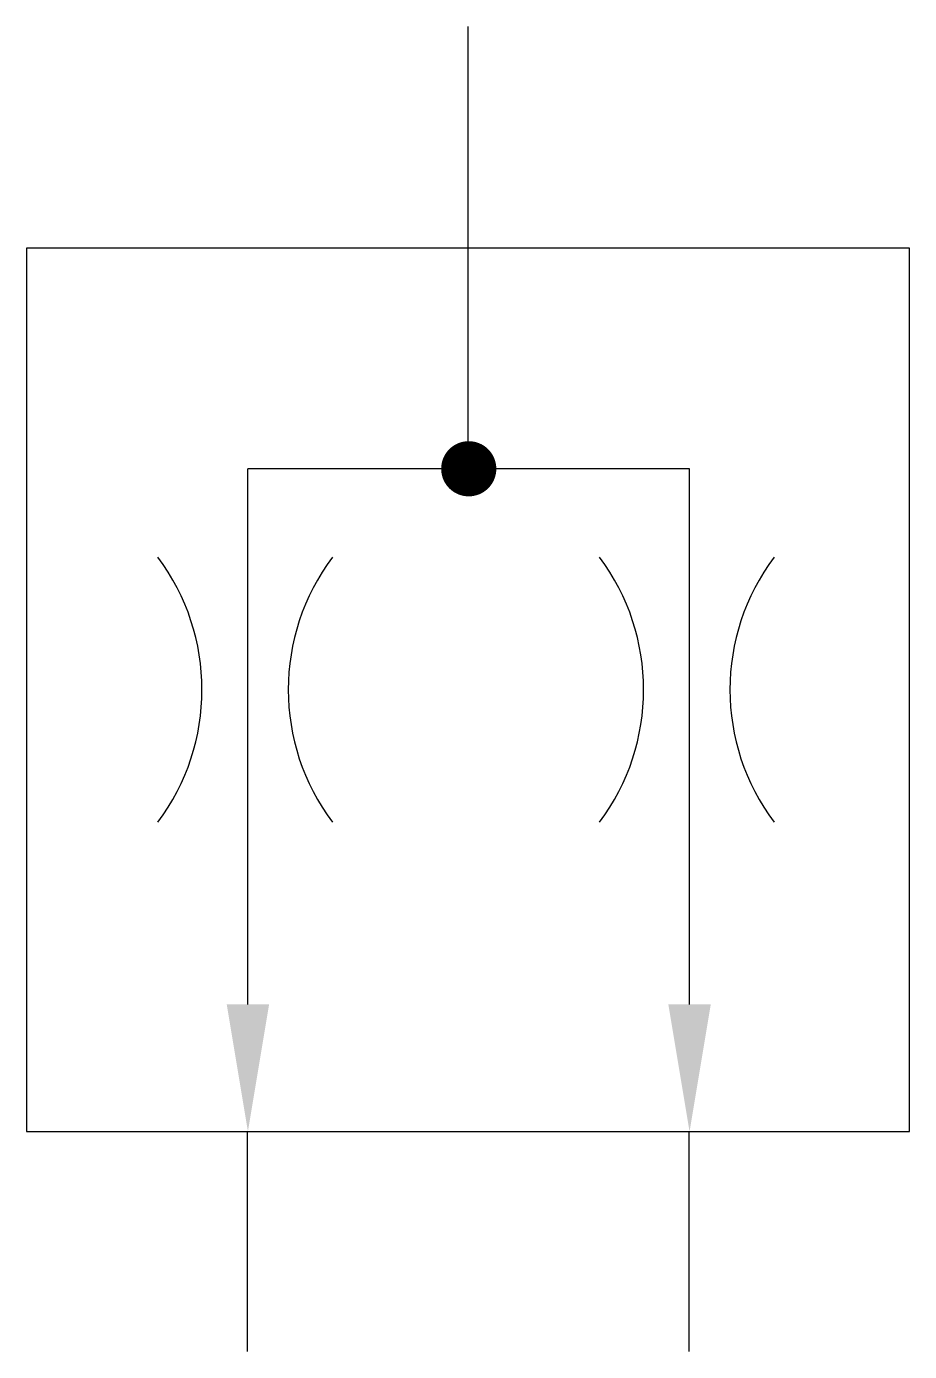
# Model space of a CAD drawing. Extents: x 544.1 to 564.1, y 451.3 to 481.3.
import ezdxf

# ---------------------------------------------------------------- set-up
doc = ezdxf.new("R2010")
doc.units = 0
doc.header["$LTSCALE"] = 5
doc.header["$MEASUREMENT"] = 0
doc.layers.add('11', color=1, linetype='CONTINUOUS')
doc.layers.add('12', color=2, linetype='CONTINUOUS')

# ---------------------------------------------------------------- blocks, each defined once
blk = doc.blocks.new('5237', base_point=(345.201, 24.845))
at = {"layer": '11'}
for centre, start, end in [((345.196, 30.885), 233.1301, 306.8699), ((345.196, 18.931), 53.1301, 126.8699)]:
    blk.add_arc(centre, 5, start, end, dxfattribs=at)

msp = doc.modelspace()

# ---------------------------------------------------------------- linework, layer by layer
at = {"layer": '11'}
for p, q in [((554.052, 471.308), (554.052, 481.324)), ((564.052, 476.308), (544.052, 476.308)), ((544.052, 476.308), (544.052, 456.308)), ((564.052, 456.308), (564.052, 476.308)), ((549.067, 459.182), (549.067, 471.31)), ((559.07, 471.308), (549.067, 471.308)), ((559.07, 459.182), (559.07, 471.31)), ((544.052, 456.308), (564.052, 456.308)), ((549.052, 456.308), (549.052, 451.324)), ((559.052, 456.308), (559.052, 451.324))]:
    msp.add_line(p, q, dxfattribs=at)
at = {"layer": '11', "const_width": 0.625}
msp.add_lwpolyline([(553.756, 471.31, 1), (554.381, 471.31, 1)], format="xyb", close=True, dxfattribs=at)
at = {"layer": '12'}
for points in [[(549.547, 459.182), (548.587, 459.182), (549.067, 456.302)], [(559.55, 459.182), (558.59, 459.182), (559.07, 456.302)]]:
    msp.add_solid(points, dxfattribs=at)

# ---------------------------------------------------------------- block references
at = {"layer": '11', "rotation": 90}
for p in [(549.067, 466.313), (559.07, 466.313)]:
    msp.add_blockref('5237', p, dxfattribs=at)

doc.saveas('drawing.dxf')
